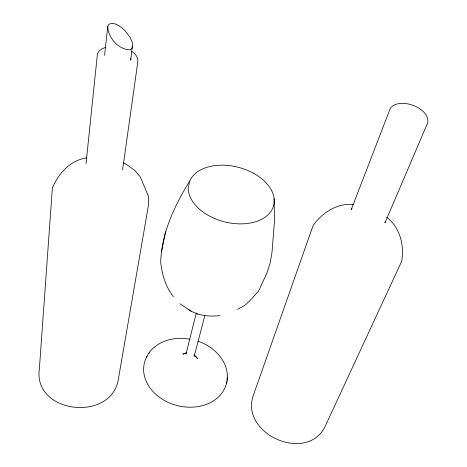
<?xml version="1.0" encoding="UTF-8"?>
<svg xmlns="http://www.w3.org/2000/svg" width="467" height="467" viewBox="0 0 467 467"><rect width="100%" height="100%" fill="white"/><g stroke="black" fill="none" stroke-linecap="round" stroke-linejoin="round"><path stroke-width="0.7" d="M130.69 58.287L130.742 60.22L132.593 44.102L131.793 41.003L130.217 37.623L125.203 30.898L122.097 28.002L118.852 25.679L115.682 24.091L112.81 23.35L110.422 23.519L108.7 24.588L107.76 26.491L104.573 55.375M107.76 26.491C108 37.646 118.571 49.887 130.048 49.782L131.694 48.644L132.564 46.706M189.614 181.272A43.81 28.137 14.4 0 1 258.56 176.392A43.81 28.137 14.4 0 1 249.851 223.109A43.81 28.137 14.4 0 1 188.265 188.516L189.59 181.26C174.5 205.737 161.745 232.712 160.689 261.94C162.008 274.666 165.47 286.417 173.345 296.679M86.045 163.613L97.41 54.044L98.841 51.341L101.532 49.093L105.291 47.453M226.577 383.349C231.218 364.202 215.334 346.631 197.932 341.266M122.57 169.947L137.858 61.533C138.378 57.091 135.01 53.39 131.414 51.3M385.234 221.13L384.948 222.887L427.86 122.389C429.541 107.474 399.203 96.593 390.354 108.245L351.272 209.549L351.966 208.58M161.582 251.731L163.497 242.075M163.613 241.369L165.528 231.725M196.28 313.036L186.012 353.945L186.421 353.18M204.838 315.593L194.155 356.391L194.114 354.663M237.633 309.3L245.21 305.149L252.127 298.407L258.619 291.023L267.025 272.74L270.23 262.693L272.027 252.04L274.503 221.002L274.117 198.551M186.672 352.614L182.895 354.173L185.44 353.554M86.827 157.91C70.412 160 58.632 173.42 52.374 187.857L39.351 369.058C32.982 412.997 109.196 422.419 118.058 380.932L148.652 204.237L148.273 195.854L140.275 176.888L134.77 170.432L127.17 164.933L123.475 162.901M219.881 315.634C209.158 316.824 197.646 315.785 188.545 309.504M353.56 204.435C337.162 202.941 322.049 212.66 313.007 225.759L253.482 394.965C239.092 433.796 307.251 464.157 325.283 426.085L401.655 261.333C404.556 245.327 399.974 227.47 386.688 217.225M189.672 339.235C172.743 335.604 151.413 342.486 145.319 359.969A42.293 33.379 14.3 0 0 176.76 405.444A42.293 33.379 14.3 0 0 226.886 381.486M179.929 303.713L191.178 311.25M195.72 356.642L197.453 358.539L194.517 354.867M196.432 313.036L197.144 314.227L196.683 313.375M146.41 357.524A42.293 33.379 14.3 0 1 147.047 356.321M148.891 353.461A42.293 33.379 14.3 0 1 149.72 352.387M227.248 377.114A42.293 33.379 14.3 0 1 227.085 380.039"/></g></svg>
